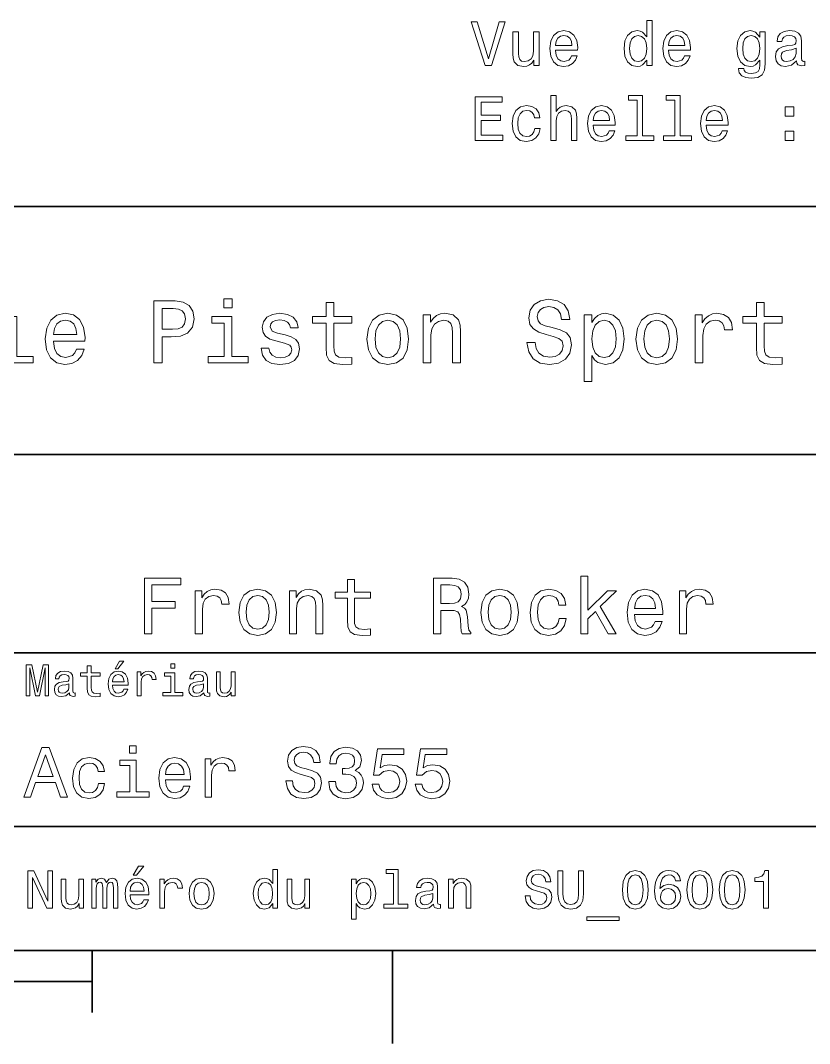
# Model space of a CAD drawing. Extents: x 0 to 297, y 0 to 210.
# Drawn here: x 192.7 to 256.3, y 2.5 to 85 of the extents above; entities that cross this region are included whole.
import ezdxf

# ---------------------------------------------------------------- set-up
doc = ezdxf.new("R2010")
doc.units = 0

msp = doc.modelspace()

# ---------------------------------------------------------------- linework, layer by layer
at = {"color": 7, "lineweight": 35}
for p, q in [((97, 70), (287, 70)), ((162, 50), (287, 50)), ((162, 34), (287, 34)), ((162, 20), (287, 20)), ((10, 10), (287, 10)), ((97, 10), (287, 10)), ((98.5, 7.5), (198.5, 7.5))]:
    msp.add_line(p, q, dxfattribs=at)
at = {"color": 7, "lineweight": 35, "ltscale": 0.125}
msp.add_line((198.5, 10), (198.5, 5), dxfattribs=at)
at = {"color": 7, "lineweight": 35, "ltscale": 0.1875}
msp.add_line((222.699997, 10), (222.699997, 2.5), dxfattribs=at)
at = {"color": 7, "lineweight": 13}
for points in [[(243.208664, 81.795784), (243.208664, 81.377197), (243.652466, 81.377197), (243.652466, 84.998238), (243.213699, 84.998238), (243.213699, 83.671867), (242.875809, 84.055153), (242.669037, 84.145927), (242.432007, 84.181229), (242.003326, 84.080368), (241.670471, 83.797943), (241.453613, 83.344055), (241.377975, 82.733826), (241.453613, 82.123596), (241.670471, 81.664658), (242.003326, 81.377197), (242.432007, 81.28138), (242.669037, 81.316681), (242.880844, 81.407455)], [(231.321777, 84.88224), (230.444244, 81.901695), (229.541519, 84.88224), (229.062408, 84.88224), (230.192093, 81.377197), (230.696411, 81.377197), (231.800873, 84.88224)], [(235.860672, 82.602699), (237.635895, 82.602699), (237.64093, 82.809471), (237.560242, 83.389442), (237.338348, 83.823166), (236.985321, 84.085411), (236.516296, 84.181229), (236.057358, 84.080368), (235.70433, 83.797943), (235.477386, 83.339012), (235.396698, 82.733826), (235.472351, 82.11351), (235.699295, 81.659615), (236.047272, 81.377197), (236.50116, 81.28138), (236.894531, 81.346939), (237.2173, 81.51841), (237.45433, 81.790741), (237.5905, 82.153854), (237.151749, 82.153854), (237.060959, 81.952126), (236.92984, 81.800827), (236.556641, 81.679794), (236.26918, 81.735268), (236.052322, 81.911781), (235.911102, 82.199242), (235.860672, 82.58757)], [(244.96875, 82.602699), (246.743958, 82.602699), (246.749008, 82.809471), (246.66832, 83.389442), (246.446411, 83.823166), (246.093384, 84.085411), (245.624359, 84.181229), (245.165436, 84.080368), (244.812408, 83.797943), (244.585464, 83.339012), (244.504776, 82.733826), (244.580414, 82.11351), (244.807358, 81.659615), (245.15535, 81.377197), (245.609238, 81.28138), (246.002609, 81.346939), (246.325378, 81.51841), (246.562408, 81.790741), (246.698578, 82.153854), (246.259811, 82.153854), (246.169037, 81.952126), (246.037903, 81.800827), (245.664719, 81.679794), (245.377243, 81.735268), (245.160385, 81.911781), (245.01918, 82.199242), (244.96875, 82.58757)], [(252.760529, 81.498238), (252.760529, 84.085411), (252.336899, 84.085411), (252.336899, 83.646652), (251.988922, 84.045067), (251.7771, 84.145927), (251.54007, 84.181229), (251.111404, 84.080368), (250.778549, 83.797943), (250.561691, 83.344055), (250.486038, 82.733826), (250.561691, 82.118553), (250.778549, 81.664658), (251.111404, 81.377197), (251.54007, 81.28138), (251.78215, 81.316681), (251.983871, 81.407455), (252.336899, 81.790741), (252.336899, 81.407455), (252.296555, 81.104866), (252.185608, 80.888), (251.973785, 80.761925), (251.656067, 80.716537), (251.378693, 80.746796), (251.182007, 80.822441), (251.06601, 80.953568), (251.030701, 81.130081), (250.602036, 81.130081), (250.602036, 81.109909), (250.667603, 80.78714), (250.869324, 80.545067), (251.192093, 80.388725), (251.630859, 80.333252), (252.15535, 80.408897), (252.503326, 80.620712), (252.700012, 80.988869)], [(255.297272, 81.730225), (255.297272, 81.715096), (255.322495, 81.543625), (255.398148, 81.422585), (255.715866, 81.326767), (255.962982, 81.367111), (255.962982, 81.710052), (255.857071, 81.694923), (255.715866, 81.760483), (255.690643, 81.962212), (255.690643, 83.364227), (255.630127, 83.722298), (255.453613, 83.974457), (255.145981, 84.125755), (254.712265, 84.181229), (254.288635, 84.120712), (253.975952, 83.949242), (253.779266, 83.681953), (253.713699, 83.328926), (253.713699, 83.298668), (254.112122, 83.298668), (254.147415, 83.510483), (254.258377, 83.661781), (254.439926, 83.752556), (254.697128, 83.787857), (254.944244, 83.762642), (255.120758, 83.686996), (255.226669, 83.55587), (255.261978, 83.374313), (255.241806, 83.162498), (255.161102, 83.056595), (254.959381, 83.006157), (254.581146, 82.965813), (254.147415, 82.875038), (253.839783, 82.713654), (253.658234, 82.461494), (253.602753, 82.088295), (253.653183, 81.75544), (253.809525, 81.508324), (254.061691, 81.351982), (254.409668, 81.296509), (254.878693, 81.402412)], [(234.524216, 84.085411), (234.080414, 84.085411), (234.080414, 82.522011), (234.029984, 82.158897), (233.883728, 81.896652), (233.656784, 81.735268), (233.359238, 81.684837), (233.122208, 81.725182), (232.970901, 81.846214), (232.885178, 82.052986), (232.865005, 82.345497), (232.865005, 84.085411), (232.421204, 84.085411), (232.421204, 82.305153), (232.436325, 81.947083), (232.53215, 81.649529), (232.824661, 81.377197), (233.293671, 81.28138), (233.545837, 81.316681), (233.762695, 81.407455), (233.949295, 81.563797), (234.100586, 81.790741), (234.100586, 81.377197), (234.524216, 81.377197)], [(235.860672, 82.975899), (235.916153, 83.323883), (236.052322, 83.581085), (236.259094, 83.737427), (236.531433, 83.7929), (236.798721, 83.737427), (237.005493, 83.581085), (237.131577, 83.323883), (237.176956, 82.975899)], [(242.507645, 83.782814), (242.800156, 83.712212), (243.022064, 83.515526), (243.153183, 83.187714), (243.203613, 82.733826), (243.153183, 82.274895), (243.022064, 81.947083), (242.800156, 81.745354), (242.507645, 81.679794), (242.23027, 81.745354), (242.018463, 81.947083), (241.877243, 82.279938), (241.831863, 82.733826), (241.877243, 83.182671), (242.018463, 83.510483), (242.23027, 83.712212)], [(244.96875, 82.975899), (245.024216, 83.323883), (245.160385, 83.581085), (245.367157, 83.737427), (245.639496, 83.7929), (245.906784, 83.737427), (246.113556, 83.581085), (246.239639, 83.323883), (246.285034, 82.975899)], [(250.944977, 82.733826), (250.990356, 83.182671), (251.126526, 83.515526), (251.338348, 83.712212), (251.620758, 83.782814), (251.91832, 83.712212), (252.140213, 83.515526), (252.276382, 83.182671), (252.326813, 82.733826), (252.276382, 82.274895), (252.140213, 81.947083), (251.91832, 81.745354), (251.620758, 81.679794), (251.338348, 81.745354), (251.126526, 81.947083), (250.990356, 82.279938)], [(255.246841, 82.325325), (255.186325, 82.06308), (255.024948, 81.861343), (254.782867, 81.730225), (254.485321, 81.684837), (254.293671, 81.710052), (254.157501, 81.790741), (254.071777, 81.931953), (254.046555, 82.128639), (254.066727, 82.305153), (254.147415, 82.431229), (254.470184, 82.572441), (254.878693, 82.632957), (255.246841, 82.753998)], [(229.385178, 75.330368), (231.604187, 75.330368), (231.604187, 75.753998), (229.849152, 75.753998), (229.849152, 76.939156), (231.412552, 76.939156), (231.412552, 77.357742), (229.849152, 77.357742), (229.849152, 78.406738), (231.563843, 78.406738), (231.563843, 78.830368), (229.385178, 78.830368)], [(235.472351, 75.330368), (235.916153, 75.330368), (235.916153, 76.893768), (235.961548, 77.251839), (236.107788, 77.514084), (236.334747, 77.675468), (236.637329, 77.735985), (236.87941, 77.685555), (237.030701, 77.549385), (237.106354, 77.322441), (237.131577, 77.019852), (237.131577, 75.330368), (237.575378, 75.330368), (237.575378, 77.110626), (237.555206, 77.468697), (237.464417, 77.766251), (237.16687, 78.038582), (236.702896, 78.134399), (236.450729, 78.099098), (236.233871, 78.003281), (236.052322, 77.851982), (235.916153, 77.64521), (235.916153, 78.951408), (235.472351, 78.951408)], [(242.426956, 78.578209), (242.426956, 75.703568), (241.51413, 75.703568), (241.51413, 75.330368), (243.778549, 75.330368), (243.778549, 75.703568), (242.870758, 75.703568), (242.870758, 78.951408), (241.730988, 78.951408), (241.730988, 78.578209)], [(245.462982, 78.578209), (245.462982, 75.703568), (244.550156, 75.703568), (244.550156, 75.330368), (246.814575, 75.330368), (246.814575, 75.703568), (245.906784, 75.703568), (245.906784, 78.951408), (244.767014, 78.951408), (244.767014, 78.578209)], [(234.161102, 77.140884), (234.599869, 77.140884), (234.509094, 77.544342), (234.292236, 77.862068), (233.95433, 78.058754), (233.515579, 78.134399), (233.031433, 78.033539), (232.663269, 77.751114), (232.43129, 77.292183), (232.350586, 76.67691), (232.426239, 76.066681), (232.653183, 75.612785), (233.011261, 75.330368), (233.500443, 75.23455), (233.934158, 75.310196), (234.272064, 75.522011), (234.504044, 75.854866), (234.604919, 76.298668), (234.18129, 76.298668), (234.105637, 76.016251), (233.964417, 75.804428), (233.762695, 75.673309), (233.515579, 75.632965), (233.207947, 75.698524), (232.986038, 75.900253), (232.849869, 76.228065), (232.804474, 76.692039), (232.849869, 77.145927), (232.991074, 77.47374), (233.218033, 77.675468), (233.515579, 77.746071), (233.777817, 77.700684), (233.974518, 77.584694), (234.105637, 77.393051)], [(238.896698, 76.55587), (240.671921, 76.55587), (240.676956, 76.762642), (240.596268, 77.342613), (240.374359, 77.776337), (240.021347, 78.038582), (239.552322, 78.134399), (239.093384, 78.033539), (238.740356, 77.751114), (238.513412, 77.292183), (238.432724, 76.686996), (238.508377, 76.066681), (238.735321, 75.612785), (239.083298, 75.330368), (239.537186, 75.23455), (239.930557, 75.30011), (240.253326, 75.471581), (240.490356, 75.743912), (240.626526, 76.107025), (240.187775, 76.107025), (240.096985, 75.905296), (239.965866, 75.753998), (239.592667, 75.632965), (239.305206, 75.688438), (239.088348, 75.864952), (238.947128, 76.152412), (238.896698, 76.540741)], [(238.896698, 76.92907), (238.952179, 77.277054), (239.088348, 77.534256), (239.29512, 77.690598), (239.567444, 77.746071), (239.834747, 77.690598), (240.041519, 77.534256), (240.167587, 77.277054), (240.212982, 76.92907)], [(248.004776, 76.55587), (249.779984, 76.55587), (249.785034, 76.762642), (249.704346, 77.342613), (249.482437, 77.776337), (249.12941, 78.038582), (248.660385, 78.134399), (248.201462, 78.033539), (247.848434, 77.751114), (247.62149, 77.292183), (247.540787, 76.686996), (247.61644, 76.066681), (247.843384, 75.612785), (248.191376, 75.330368), (248.645264, 75.23455), (249.038635, 75.30011), (249.361404, 75.471581), (249.598434, 75.743912), (249.734589, 76.107025), (249.295837, 76.107025), (249.205063, 75.905296), (249.073929, 75.753998), (248.700729, 75.632965), (248.413269, 75.688438), (248.196411, 75.864952), (248.055206, 76.152412), (248.004776, 76.540741)], [(248.004776, 76.92907), (248.060242, 77.277054), (248.196411, 77.534256), (248.403183, 77.690598), (248.675522, 77.746071), (248.94281, 77.690598), (249.149582, 77.534256), (249.275665, 77.277054), (249.321045, 76.92907)], [(254.38446, 77.28714), (255.080414, 77.28714), (255.080414, 78.038582), (254.38446, 78.038582)], [(254.38446, 75.330368), (255.080414, 75.330368), (255.080414, 76.08181), (254.38446, 76.08181)], [(203.462524, 57.381123), (204.125351, 57.381123), (204.125351, 59.492073), (204.860229, 59.492073), (205.602295, 59.528095), (206.193085, 59.780258), (206.574921, 60.270172), (206.704605, 60.940201), (206.603745, 61.559795), (206.315552, 62.013687), (205.840057, 62.287464), (205.191635, 62.381123), (203.462524, 62.381123)], [(209.788177, 62.554031), (209.118149, 62.554031), (209.118149, 61.833572), (209.788177, 61.833572)], [(217.353027, 60.579971), (217.353027, 58.64193), (217.396255, 58.015129), (217.597992, 57.582851), (218.001434, 57.330688), (218.685883, 57.244236), (219.43515, 57.280258), (219.43515, 57.827808), (218.887604, 57.78458), (218.390488, 57.842216), (218.123917, 58.022331), (218.008652, 58.324928), (217.98703, 58.75), (217.98703, 60.579971), (219.43515, 60.579971), (219.43515, 61.120316), (217.98703, 61.120316), (217.98703, 62.251438), (217.353027, 62.251438), (217.353027, 61.120316), (216.257935, 61.120316), (216.257935, 60.579971)], [(234.20462, 59.030979), (233.548996, 59.030979), (233.693085, 58.267288), (234.053314, 57.70533), (234.608078, 57.366714), (235.357361, 57.244236), (236.099426, 57.359509), (236.654175, 57.67651), (237.007202, 58.17363), (237.136902, 58.82925), (237.028824, 59.420029), (236.726227, 59.801872), (236.236313, 60.054031), (235.580704, 60.241352), (235.018738, 60.378242), (234.651306, 60.536743), (234.442368, 60.767288), (234.377533, 61.127522), (234.442368, 61.451729), (234.629684, 61.696686), (234.917877, 61.862389), (235.314133, 61.920029), (235.71759, 61.84798), (236.034592, 61.653458), (236.24353, 61.32925), (236.344391, 60.889767), (237, 60.889767), (237, 60.904179), (236.884735, 61.581409), (236.546112, 62.085732), (236.01297, 62.402737), (235.292511, 62.510807), (234.644104, 62.402737), (234.139771, 62.100143), (233.815567, 61.631844), (233.700287, 61.026657), (233.793961, 60.486309), (234.067734, 60.118874), (234.5, 59.873917), (235.09079, 59.6866), (235.674362, 59.520893), (236.113831, 59.362389), (236.380402, 59.131844), (236.47406, 58.757202), (236.387619, 58.375359), (236.164276, 58.087173), (235.825653, 57.907059), (235.386169, 57.849422), (234.896255, 57.928673), (234.521622, 58.159222), (234.283875, 58.533859)], [(252.05043, 60.579971), (252.05043, 58.64193), (252.093658, 58.015129), (252.29538, 57.582851), (252.698853, 57.330688), (253.383286, 57.244236), (254.132568, 57.280258), (254.132568, 57.827808), (253.585022, 57.78458), (253.087891, 57.842216), (252.82132, 58.022331), (252.706055, 58.324928), (252.684448, 58.75), (252.684448, 60.579971), (254.132568, 60.579971), (254.132568, 61.120316), (252.684448, 61.120316), (252.684448, 62.251438), (252.05043, 62.251438), (252.05043, 61.120316), (250.955322, 61.120316), (250.955322, 60.579971)], [(192.417862, 57.914265), (192.417862, 61.120316), (190.789627, 61.120316), (190.789627, 60.579971), (191.783859, 60.579971), (191.783859, 57.914265), (190.48703, 57.914265), (190.48703, 57.381123), (193.729111, 57.381123), (193.729111, 57.914265)], [(195.37175, 59.131844), (197.907776, 59.131844), (197.914978, 59.427231), (197.799713, 60.255764), (197.482712, 60.875359), (196.978378, 61.25), (196.30835, 61.386887), (195.65274, 61.242794), (195.148407, 60.839336), (194.824203, 60.183716), (194.708923, 59.319164), (194.817001, 58.432995), (195.141205, 57.78458), (195.638321, 57.381123), (196.286743, 57.244236), (196.848694, 57.337894), (197.309799, 57.582851), (197.648407, 57.971901), (197.842941, 58.490631), (197.216141, 58.490631), (197.086456, 58.20245), (196.899139, 57.986309), (196.365997, 57.8134), (195.955322, 57.892651), (195.645538, 58.14481), (195.443802, 58.555473), (195.37175, 59.110229)], [(205.01152, 61.76873), (205.443802, 61.725502), (205.760803, 61.588615), (205.94812, 61.336452), (206.01297, 60.940201), (205.940918, 60.522331), (205.746399, 60.270172), (205.414978, 60.140488), (204.96109, 60.104465), (204.125351, 60.104465), (204.125351, 61.76873)], [(209.766571, 57.914265), (209.766571, 61.120316), (208.138321, 61.120316), (208.138321, 60.579971), (209.132568, 60.579971), (209.132568, 57.914265), (207.835724, 57.914265), (207.835724, 57.381123), (211.077805, 57.381123), (211.077805, 57.914265)], [(214.060516, 59.636166), (213.44812, 59.780258), (212.994232, 59.945965), (212.842941, 60.28458), (212.886169, 60.522331), (213.03746, 60.695244), (213.282425, 60.803314), (213.635437, 60.846542), (213.97406, 60.803314), (214.240631, 60.67363), (214.413544, 60.479107), (214.485596, 60.219738), (215.105194, 60.219738), (215.105194, 60.23415), (214.997116, 60.70245), (214.701721, 61.069885), (214.240631, 61.30043), (213.635437, 61.386887), (213.023056, 61.30043), (212.57637, 61.062679), (212.29538, 60.709652), (212.208939, 60.262966), (212.273773, 59.830688), (212.475494, 59.528095), (212.806915, 59.311958), (213.289627, 59.16066), (213.995682, 58.987751), (214.427948, 58.807636), (214.543228, 58.663544), (214.586456, 58.447407), (214.521606, 58.180836), (214.348694, 57.979107), (214.067719, 57.849422), (213.693085, 57.806194), (213.296829, 57.849422), (213.008636, 58.000721), (212.814117, 58.245674), (212.734863, 58.584293), (212.122482, 58.584293), (212.223343, 58.007923), (212.518738, 57.590057), (212.98703, 57.337894), (213.635437, 57.244236), (214.312683, 57.337894), (214.809799, 57.590057), (215.112396, 57.993515), (215.220459, 58.519451), (215.141205, 58.973343), (214.917862, 59.283138), (214.55043, 59.484871)], [(220.65274, 59.311958), (220.768005, 58.432995), (221.099426, 57.78458), (221.625366, 57.381123), (222.331421, 57.244236), (223.030258, 57.381123), (223.556198, 57.777374), (223.887604, 58.425793), (224.010086, 59.311958), (223.887604, 60.190922), (223.556198, 60.846542), (223.030258, 61.242794), (222.331421, 61.386887), (221.625366, 61.242794), (221.099426, 60.839336), (220.768005, 60.190922)], [(225.177246, 57.381123), (225.811249, 57.381123), (225.811249, 59.614552), (225.876083, 60.12608), (226.085022, 60.500717), (226.409225, 60.731266), (226.841507, 60.817722), (227.187317, 60.745674), (227.403458, 60.551151), (227.511536, 60.226944), (227.547546, 59.794666), (227.547546, 57.381123), (228.181564, 57.381123), (228.181564, 59.924351), (228.15274, 60.435879), (228.023056, 60.86095), (227.597992, 61.25), (226.935165, 61.386887), (226.567719, 61.336452), (226.257935, 61.199566), (225.991364, 60.969017), (225.782425, 60.659222), (225.782425, 61.25), (225.177246, 61.25)], [(238.786743, 60.652016), (238.786743, 61.25), (238.15274, 61.25), (238.15274, 55.882565), (238.786743, 55.882565), (238.786743, 57.971901), (239.010101, 57.633286), (239.262253, 57.409943), (239.896271, 57.244236), (240.50145, 57.381123), (240.976959, 57.791786), (241.286743, 58.440201), (241.402023, 59.319164), (241.286743, 60.190922), (240.976959, 60.839336), (240.50145, 61.242794), (239.896271, 61.386887), (239.550446, 61.343658), (239.255051, 61.206772), (239.002899, 60.976223)], [(242.338623, 59.311958), (242.453888, 58.432995), (242.785309, 57.78458), (243.311249, 57.381123), (244.017303, 57.244236), (244.716141, 57.381123), (245.242081, 57.777374), (245.573486, 58.425793), (245.695969, 59.311958), (245.573486, 60.190922), (245.242081, 60.846542), (244.716141, 61.242794), (244.017303, 61.386887), (243.311249, 61.242794), (242.785309, 60.839336), (242.453888, 60.190922)], [(247.100861, 57.381123), (247.734863, 57.381123), (247.734863, 59.592937), (247.799713, 60.12608), (247.994232, 60.507923), (248.311249, 60.738472), (248.736313, 60.817722), (249.053314, 60.767288), (249.291077, 60.623199), (249.435165, 60.378242), (249.485596, 60.046829), (250.126801, 60.046829), (250.040344, 60.630402), (249.802597, 61.048271), (249.406342, 61.30043), (248.865997, 61.386887), (248.498566, 61.32925), (248.181549, 61.185158), (247.900574, 60.940201), (247.677246, 60.608788), (247.677246, 61.25), (247.100861, 61.25)], [(195.37175, 59.664986), (195.451004, 60.162102), (195.645538, 60.529537), (195.940918, 60.75288), (196.329971, 60.83213), (196.711807, 60.75288), (197.007202, 60.529537), (197.187317, 60.162102), (197.252167, 59.664986)], [(221.301147, 59.319164), (221.365997, 59.967579), (221.567719, 60.435879), (221.891937, 60.72406), (222.331421, 60.824928), (222.763687, 60.72406), (223.087891, 60.443081), (223.289627, 59.967579), (223.361679, 59.319164), (223.289627, 58.663544), (223.087891, 58.188038), (222.763687, 57.899853), (222.331421, 57.806194), (221.891937, 57.899853), (221.567719, 58.188038), (221.365997, 58.663544)], [(239.788193, 57.8134), (239.363129, 57.907059), (239.053314, 58.195244), (238.858795, 58.663544), (238.793945, 59.319164), (238.858795, 59.967579), (239.053314, 60.435879), (239.363129, 60.716858), (239.788193, 60.817722), (240.177246, 60.716858), (240.48703, 60.428673), (240.681564, 59.960373), (240.753601, 59.319164), (240.681564, 58.67075), (240.48703, 58.195244), (240.177246, 57.907059)], [(242.98703, 59.319164), (243.05188, 59.967579), (243.253601, 60.435879), (243.57782, 60.72406), (244.017303, 60.824928), (244.449585, 60.72406), (244.773773, 60.443081), (244.97551, 59.967579), (245.047546, 59.319164), (244.97551, 58.663544), (244.773773, 58.188038), (244.449585, 57.899853), (244.017303, 57.806194), (243.57782, 57.899853), (243.253601, 58.188038), (243.05188, 58.663544)], [(202.701736, 35.530258), (203.304764, 35.530258), (203.304764, 37.598701), (205.198135, 37.598701), (205.198135, 38.136887), (203.304764, 38.136887), (203.304764, 39.485588), (205.632568, 39.485588), (205.632568, 40.030258), (202.701736, 40.030258)], [(219.067734, 38.409222), (219.067734, 36.664986), (219.106628, 36.100864), (219.288193, 35.711815), (219.651306, 35.484871), (220.267303, 35.407059), (220.94165, 35.43948), (220.94165, 35.932274), (220.448853, 35.893372), (220.00145, 35.945244), (219.761536, 36.107349), (219.657791, 36.379681), (219.638336, 36.762245), (219.638336, 38.409222), (220.94165, 38.409222), (220.94165, 38.895531), (219.638336, 38.895531), (219.638336, 39.913544), (219.067734, 39.913544), (219.067734, 38.895531), (218.082138, 38.895531), (218.082138, 38.409222)], [(226.005768, 35.530258), (226.608795, 35.530258), (226.608795, 37.430115), (227.224792, 37.430115), (227.67868, 37.41066), (227.963989, 37.319885), (228.119598, 37.105907), (228.184448, 36.723343), (228.216858, 36.139767), (228.255768, 35.757202), (228.333572, 35.530258), (229.01442, 35.530258), (229.01442, 35.653458), (228.86528, 35.835014), (228.8134, 36.172188), (228.768021, 36.898415), (228.657791, 37.4366), (228.508652, 37.605186), (228.275223, 37.728386), (228.534592, 37.890488), (228.716141, 38.117435), (228.832855, 38.402737), (228.871765, 38.746395), (228.780975, 39.291065), (228.521622, 39.699566), (228.093658, 39.945965), (227.510086, 40.030258), (226.005768, 40.030258)], [(237.897705, 35.530258), (238.468307, 35.530258), (238.468307, 36.755764), (239.06485, 37.332851), (240.08934, 35.530258), (240.731262, 35.530258), (239.453888, 37.728386), (240.763687, 39.012245), (240.043945, 39.012245), (238.468307, 37.443081), (238.468307, 40.185879), (237.897705, 40.185879)], [(206.806198, 35.530258), (207.376801, 35.530258), (207.376801, 37.520893), (207.435165, 38.000721), (207.610229, 38.344379), (207.895538, 38.551872), (208.278107, 38.623199), (208.5634, 38.577808), (208.777374, 38.448124), (208.907059, 38.227665), (208.952454, 37.929394), (209.529541, 37.929394), (209.451736, 38.454609), (209.237762, 38.830692), (208.881134, 39.057636), (208.394821, 39.135445), (208.064117, 39.083572), (207.778824, 38.953888), (207.52594, 38.733429), (207.324936, 38.435158), (207.324936, 39.012245), (206.806198, 39.012245)], [(210.327087, 37.268009), (210.430847, 36.476944), (210.729111, 35.893372), (211.202454, 35.530258), (211.837906, 35.407059), (212.466858, 35.530258), (212.940201, 35.886887), (213.23848, 36.470459), (213.348709, 37.268009), (213.23848, 38.059078), (212.940201, 38.649136), (212.466858, 39.005764), (211.837906, 39.135445), (211.202454, 39.005764), (210.729111, 38.642651), (210.430847, 38.059078)], [(214.399139, 35.530258), (214.969742, 35.530258), (214.969742, 37.540344), (215.028107, 38.000721), (215.216141, 38.337894), (215.507935, 38.545387), (215.896973, 38.623199), (216.208221, 38.558357), (216.40274, 38.383286), (216.5, 38.091499), (216.532425, 37.70245), (216.532425, 35.530258), (217.103027, 35.530258), (217.103027, 37.819164), (217.077087, 38.279537), (216.960373, 38.662102), (216.57782, 39.012245), (215.981277, 39.135445), (215.650574, 39.090057), (215.371765, 38.966858), (215.131851, 38.759365), (214.943802, 38.480545), (214.943802, 39.012245), (214.399139, 39.012245)], [(227.341507, 39.479107), (227.73703, 39.440201), (228.015854, 39.317001), (228.190918, 39.090057), (228.249283, 38.733429), (228.184448, 38.357346), (228.009369, 38.130402), (227.711105, 38.013687), (227.302597, 37.981266), (226.608795, 37.981266), (226.608795, 39.479107)], [(229.844391, 37.268009), (229.948135, 36.476944), (230.246399, 35.893372), (230.719742, 35.530258), (231.355194, 35.407059), (231.984161, 35.530258), (232.457489, 35.886887), (232.755768, 36.470459), (232.865997, 37.268009), (232.755768, 38.059078), (232.457489, 38.649136), (231.984161, 39.005764), (231.355194, 39.135445), (230.719742, 39.005764), (230.246399, 38.642651), (229.948135, 38.059078)], [(236.134003, 37.858067), (236.69812, 37.858067), (236.581421, 38.376801), (236.302597, 38.785301), (235.868164, 39.038185), (235.304047, 39.135445), (234.681564, 39.005764), (234.208221, 38.642651), (233.909943, 38.052593), (233.806198, 37.261528), (233.903458, 36.476944), (234.195251, 35.893372), (234.655624, 35.530258), (235.284576, 35.407059), (235.842224, 35.504322), (236.276657, 35.776657), (236.574936, 36.204609), (236.70462, 36.775215), (236.159943, 36.775215), (236.062683, 36.412102), (235.881134, 36.139767), (235.621765, 35.97118), (235.304047, 35.919308), (234.908508, 36.003601), (234.623199, 36.262966), (234.44812, 36.684437), (234.389771, 37.280979), (234.44812, 37.864552), (234.629684, 38.286022), (234.921478, 38.545387), (235.304047, 38.636166), (235.641205, 38.577808), (235.894104, 38.428673), (236.062683, 38.182274)], [(242.222626, 37.105907), (244.505035, 37.105907), (244.511536, 37.371758), (244.407776, 38.117435), (244.122482, 38.675072), (243.668594, 39.012245), (243.065567, 39.135445), (242.47551, 39.005764), (242.021606, 38.642651), (241.729828, 38.052593), (241.626083, 37.274494), (241.723343, 36.476944), (242.015137, 35.893372), (242.46254, 35.530258), (243.046112, 35.407059), (243.55188, 35.491352), (243.966858, 35.711815), (244.271606, 36.061958), (244.446686, 36.528816), (243.882568, 36.528816), (243.765854, 36.269451), (243.59726, 36.074928), (243.117432, 35.919308), (242.747833, 35.990631), (242.469025, 36.217579), (242.28746, 36.587173), (242.222626, 37.086452)], [(245.840775, 35.530258), (246.411377, 35.530258), (246.411377, 37.520893), (246.469742, 38.000721), (246.644806, 38.344379), (246.930115, 38.551872), (247.312683, 38.623199), (247.597992, 38.577808), (247.811966, 38.448124), (247.94165, 38.227665), (247.98703, 37.929394), (248.564117, 37.929394), (248.486313, 38.454609), (248.272339, 38.830692), (247.91571, 39.057636), (247.429398, 39.135445), (247.098709, 39.083572), (246.8134, 38.953888), (246.560516, 38.733429), (246.359512, 38.435158), (246.359512, 39.012245), (245.840775, 39.012245)], [(210.91066, 37.274494), (210.969025, 37.858067), (211.150574, 38.279537), (211.442368, 38.538902), (211.837906, 38.629681), (212.226944, 38.538902), (212.518738, 38.286022), (212.700287, 37.858067), (212.765137, 37.274494), (212.700287, 36.684437), (212.518738, 36.256481), (212.226944, 35.997116), (211.837906, 35.912823), (211.442368, 35.997116), (211.150574, 36.256481), (210.969025, 36.684437)], [(230.427963, 37.274494), (230.486313, 37.858067), (230.667877, 38.279537), (230.959656, 38.538902), (231.355194, 38.629681), (231.744232, 38.538902), (232.036026, 38.286022), (232.21759, 37.858067), (232.282425, 37.274494), (232.21759, 36.684437), (232.036026, 36.256481), (231.744232, 35.997116), (231.355194, 35.912823), (230.959656, 35.997116), (230.667877, 36.256481), (230.486313, 36.684437)], [(242.222626, 37.585735), (242.293945, 38.033138), (242.469025, 38.363831), (242.734863, 38.564842), (243.085022, 38.636166), (243.42868, 38.564842), (243.694519, 38.363831), (243.856628, 38.033138), (243.914978, 37.585735)], [(193.183716, 30.530979), (193.46109, 30.530979), (193.46109, 32.80043), (193.929398, 30.530979), (194.239197, 30.530979), (194.703888, 32.80043), (194.703888, 30.530979), (194.984863, 30.530979), (194.984863, 33.030979), (194.545395, 33.030979), (194.08429, 30.826368), (193.626801, 33.030979), (193.183716, 33.030979)], [(200.341492, 32.728386), (200.554031, 32.728386), (201.054749, 33.340778), (200.701736, 33.340778)], [(205.161377, 33.117435), (204.82637, 33.117435), (204.82637, 32.757202), (205.161377, 32.757202)], [(196.656342, 30.78314), (196.656342, 30.772333), (196.674347, 30.649855), (196.728394, 30.5634), (196.955338, 30.494957), (197.131851, 30.523775), (197.131851, 30.768732), (197.056198, 30.757925), (196.955338, 30.804754), (196.937317, 30.948847), (196.937317, 31.950287), (196.894089, 32.206051), (196.768005, 32.386166), (196.548264, 32.494236), (196.23848, 32.533859), (195.935883, 32.490635), (195.71254, 32.368156), (195.572052, 32.177231), (195.525223, 31.925072), (195.525223, 31.903458), (195.809799, 31.903458), (195.835022, 32.054756), (195.914261, 32.162823), (196.043945, 32.227665), (196.227661, 32.25288), (196.404175, 32.234871), (196.530258, 32.180836), (196.605911, 32.087173), (196.631119, 31.957493), (196.616714, 31.806194), (196.559082, 31.730547), (196.414978, 31.694523), (196.144806, 31.665705), (195.835022, 31.600864), (195.61528, 31.48559), (195.485596, 31.305475), (195.445969, 31.038904), (195.481995, 30.801151), (195.593658, 30.62464), (195.773773, 30.512968), (196.022339, 30.473343), (196.357346, 30.54899)], [(198.100861, 32.130402), (198.100861, 31.161383), (198.122482, 30.847982), (198.223343, 30.631844), (198.425079, 30.505762), (198.767288, 30.462536), (199.141937, 30.480547), (199.141937, 30.754322), (198.868149, 30.732708), (198.619598, 30.761526), (198.486313, 30.851583), (198.42868, 31.002882), (198.417862, 31.215418), (198.417862, 32.130402), (199.141937, 32.130402), (199.141937, 32.400574), (198.417862, 32.400574), (198.417862, 32.966137), (198.100861, 32.966137), (198.100861, 32.400574), (197.553314, 32.400574), (197.553314, 32.130402)], [(200.121765, 31.40634), (201.389771, 31.40634), (201.393372, 31.554033), (201.335739, 31.9683), (201.177231, 32.278099), (200.925079, 32.465416), (200.590057, 32.533859), (200.262253, 32.461815), (200.010086, 32.260086), (199.847977, 31.932276), (199.790344, 31.5), (199.844376, 31.056915), (200.006485, 30.732708), (200.255051, 30.530979), (200.579254, 30.462536), (200.860229, 30.509365), (201.090775, 30.631844), (201.260086, 30.826368), (201.357346, 31.085733), (201.043945, 31.085733), (200.979111, 30.941643), (200.885452, 30.833572), (200.618881, 30.747118), (200.413544, 30.786743), (200.258652, 30.912823), (200.157776, 31.118155), (200.121765, 31.395533)], [(200.121765, 31.672911), (200.161377, 31.921469), (200.258652, 32.105186), (200.406342, 32.216858), (200.600861, 32.256485), (200.791794, 32.216858), (200.939484, 32.105186), (201.029541, 31.921469), (201.061966, 31.672911)], [(202.131851, 30.530979), (202.448853, 30.530979), (202.448853, 31.636887), (202.481262, 31.903458), (202.578537, 32.094379), (202.73703, 32.209652), (202.94957, 32.249279), (203.108063, 32.224064), (203.226944, 32.152016), (203.298996, 32.029537), (203.324203, 31.863832), (203.644806, 31.863832), (203.601593, 32.155621), (203.482712, 32.364552), (203.284576, 32.490635), (203.014404, 32.533859), (202.830688, 32.505043), (202.672195, 32.432995), (202.531708, 32.310516), (202.420029, 32.144814), (202.420029, 32.465416), (202.131851, 32.465416)], [(205.150574, 30.79755), (205.150574, 32.400574), (204.336456, 32.400574), (204.336456, 32.130402), (204.833572, 32.130402), (204.833572, 30.79755), (204.185165, 30.79755), (204.185165, 30.530979), (205.806198, 30.530979), (205.806198, 30.79755)], [(207.499283, 30.78314), (207.499283, 30.772333), (207.517288, 30.649855), (207.57132, 30.5634), (207.798264, 30.494957), (207.974777, 30.523775), (207.974777, 30.768732), (207.899139, 30.757925), (207.798264, 30.804754), (207.780258, 30.948847), (207.780258, 31.950287), (207.73703, 32.206051), (207.610947, 32.386166), (207.391205, 32.494236), (207.081406, 32.533859), (206.778824, 32.490635), (206.555481, 32.368156), (206.414978, 32.177231), (206.368149, 31.925072), (206.368149, 31.903458), (206.65274, 31.903458), (206.677948, 32.054756), (206.757202, 32.162823), (206.886887, 32.227665), (207.070602, 32.25288), (207.247116, 32.234871), (207.373199, 32.180836), (207.448853, 32.087173), (207.47406, 31.957493), (207.459656, 31.806194), (207.402023, 31.730547), (207.257919, 31.694523), (206.987747, 31.665705), (206.677948, 31.600864), (206.458206, 31.48559), (206.328537, 31.305475), (206.28891, 31.038904), (206.324921, 30.801151), (206.4366, 30.62464), (206.616714, 30.512968), (206.86528, 30.473343), (207.200287, 30.54899)], [(210.010086, 32.465416), (209.693085, 32.465416), (209.693085, 31.348703), (209.657059, 31.089336), (209.552597, 30.902016), (209.390488, 30.786743), (209.177948, 30.750719), (209.008636, 30.779539), (208.900574, 30.865993), (208.83934, 31.013687), (208.824921, 31.222622), (208.824921, 32.465416), (208.507919, 32.465416), (208.507919, 31.193804), (208.518738, 30.93804), (208.587173, 30.725504), (208.796112, 30.530979), (209.131119, 30.462536), (209.311234, 30.487751), (209.466141, 30.552593), (209.599426, 30.664265), (209.707489, 30.826368), (209.707489, 30.530979), (210.010086, 30.530979)], [(196.620316, 31.208212), (196.577087, 31.020893), (196.461823, 30.876801), (196.28891, 30.78314), (196.07637, 30.750719), (195.939484, 30.768732), (195.842224, 30.826368), (195.780975, 30.927233), (195.76297, 31.067722), (195.777374, 31.193804), (195.835022, 31.283861), (196.065567, 31.384726), (196.357346, 31.427954), (196.620316, 31.514408)], [(207.463257, 31.208212), (207.420029, 31.020893), (207.304749, 30.876801), (207.131851, 30.78314), (206.919312, 30.750719), (206.782425, 30.768732), (206.68515, 30.826368), (206.623917, 30.927233), (206.605911, 31.067722), (206.620316, 31.193804), (206.677948, 31.283861), (206.908508, 31.384726), (207.200287, 31.427954), (207.463257, 31.514408)], [(202.048996, 26.49856), (201.51297, 26.49856), (201.51297, 25.922192), (202.048996, 25.922192)], [(214.642654, 23.680117), (214.118149, 23.680117), (214.233429, 23.069164), (214.521606, 22.619596), (214.965424, 22.348703), (215.564835, 22.250721), (216.158508, 22.342941), (216.60231, 22.596542), (216.88472, 22.994238), (216.988464, 23.518732), (216.902023, 23.991356), (216.659943, 24.296831), (216.268005, 24.49856), (215.743515, 24.648417), (215.293945, 24.757925), (215, 24.884727), (214.832855, 25.069164), (214.780975, 25.357349), (214.832855, 25.616714), (214.982712, 25.812681), (215.213257, 25.945246), (215.530258, 25.991356), (215.853027, 25.933718), (216.106628, 25.778099), (216.273773, 25.518732), (216.354462, 25.167149), (216.878967, 25.167149), (216.878967, 25.178675), (216.786743, 25.720463), (216.515854, 26.12392), (216.08934, 26.377522), (215.51297, 26.463978), (214.994232, 26.377522), (214.590775, 26.135448), (214.331406, 25.760807), (214.239197, 25.276657), (214.314117, 24.844381), (214.533142, 24.550434), (214.878967, 24.354467), (215.351593, 24.204613), (215.818451, 24.072046), (216.170029, 23.945246), (216.383286, 23.760807), (216.458206, 23.461096), (216.389053, 23.155621), (216.210373, 22.925074), (215.939484, 22.780981), (215.587891, 22.734871), (215.195969, 22.798271), (214.896255, 22.98271), (214.706055, 23.282421)], [(192.982712, 22.360231), (193.51297, 22.360231), (193.933716, 23.536024), (195.530258, 23.536024), (195.951004, 22.360231), (196.492798, 22.360231), (195.028824, 26.365995), (194.440918, 26.365995)], [(194.118149, 24.025938), (194.734863, 25.789627), (195.351578, 24.025938)], [(217.570602, 23.616716), (217.570602, 23.57637), (217.662827, 23.023056), (217.933716, 22.60807), (218.360229, 22.342941), (218.925079, 22.244957), (219.52449, 22.342941), (219.97406, 22.596542), (220.262253, 23), (220.365997, 23.518732), (220.319885, 23.858791), (220.193085, 24.135448), (219.985596, 24.348703), (219.708939, 24.504324), (220.083572, 24.815563), (220.216141, 25.311239), (220.129684, 25.760807), (219.881836, 26.100864), (219.478378, 26.314121), (218.925079, 26.38905), (218.406342, 26.296831), (218.008636, 26.043228), (217.749283, 25.639771), (217.662827, 25.103746), (217.662827, 25.063402), (218.175797, 25.063402), (218.221893, 25.432278), (218.371765, 25.697407), (218.613831, 25.858791), (218.953888, 25.916428), (219.253601, 25.870317), (219.472626, 25.749281), (219.605194, 25.553314), (219.657059, 25.288185), (219.605194, 25.005764), (219.466858, 24.815563), (219.224777, 24.700289), (218.896255, 24.665707), (218.671463, 24.671471), (218.671463, 24.216139), (218.953888, 24.227667), (219.317001, 24.175793), (219.587891, 24.037464), (219.749283, 23.812681), (219.806915, 23.518732), (219.743515, 23.184439), (219.57637, 22.9366), (219.311234, 22.780981), (218.959656, 22.729107), (218.596542, 22.786745), (218.331406, 22.959656), (218.164261, 23.236313), (218.100861, 23.616716)], [(221.0634, 23.40346), (221.190201, 22.930836), (221.472626, 22.56196), (221.887604, 22.331413), (222.417862, 22.244957), (223, 22.348703), (223.455322, 22.631124), (223.743515, 23.080692), (223.853027, 23.657061), (223.755035, 24.193085), (223.478378, 24.613834), (223.046112, 24.884727), (222.48703, 24.98271), (222.054749, 24.913546), (221.720459, 24.723343), (221.881836, 25.801153), (223.634003, 25.801153), (223.634003, 26.273777), (221.495682, 26.273777), (221.17868, 24.152739), (221.639771, 24.152739), (221.97406, 24.423632), (222.400574, 24.521614), (222.769455, 24.458214), (223.051865, 24.273777), (223.230545, 23.991356), (223.293945, 23.628242), (223.230545, 23.265131), (223.046112, 22.98271), (222.763687, 22.804035), (222.400574, 22.740635), (222.095093, 22.780981), (221.858795, 22.913546), (221.685883, 23.121038), (221.599426, 23.40346)], [(224.533142, 23.40346), (224.659943, 22.930836), (224.942352, 22.56196), (225.357346, 22.331413), (225.887604, 22.244957), (226.469742, 22.348703), (226.925064, 22.631124), (227.213257, 23.080692), (227.322769, 23.657061), (227.224777, 24.193085), (226.94812, 24.613834), (226.515839, 24.884727), (225.956772, 24.98271), (225.52449, 24.913546), (225.190201, 24.723343), (225.351578, 25.801153), (227.103745, 25.801153), (227.103745, 26.273777), (224.965424, 26.273777), (224.648407, 24.152739), (225.109512, 24.152739), (225.443802, 24.423632), (225.870316, 24.521614), (226.239197, 24.458214), (226.521606, 24.273777), (226.700287, 23.991356), (226.763687, 23.628242), (226.700287, 23.265131), (226.515839, 22.98271), (226.233429, 22.804035), (225.870316, 22.740635), (225.564835, 22.780981), (225.328522, 22.913546), (225.155609, 23.121038), (225.069153, 23.40346)], [(198.982712, 24.429396), (199.484146, 24.429396), (199.380402, 24.890491), (199.132568, 25.253603), (198.746399, 25.478386), (198.244949, 25.564842), (197.69165, 25.449568), (197.270889, 25.126802), (197.005768, 24.602306), (196.913544, 23.899136), (197, 23.201731), (197.259369, 22.682999), (197.668594, 22.360231), (198.227661, 22.250721), (198.723343, 22.337177), (199.109512, 22.579252), (199.374634, 22.959656), (199.489914, 23.46686), (199.005768, 23.46686), (198.919312, 23.144093), (198.757919, 22.902018), (198.527374, 22.752163), (198.244949, 22.706053), (197.893372, 22.780981), (197.639771, 23.011528), (197.484146, 23.386168), (197.432281, 23.916428), (197.484146, 24.43516), (197.645538, 24.809799), (197.904892, 25.040346), (198.244949, 25.121038), (198.544662, 25.069164), (198.769455, 24.9366), (198.919312, 24.717581)], [(202.031708, 22.786745), (202.031708, 25.351585), (200.729111, 25.351585), (200.729111, 24.91931), (201.52449, 24.91931), (201.52449, 22.786745), (200.48703, 22.786745), (200.48703, 22.360231), (203.080688, 22.360231), (203.080688, 22.786745)], [(204.394806, 23.760807), (206.42363, 23.760807), (206.429398, 23.99712), (206.337173, 24.659943), (206.083572, 25.155621), (205.680115, 25.455332), (205.144089, 25.564842), (204.619598, 25.449568), (204.216141, 25.126802), (203.956772, 24.602306), (203.864548, 23.910664), (203.951004, 23.201731), (204.210373, 22.682999), (204.608063, 22.360231), (205.126801, 22.250721), (205.57637, 22.325649), (205.945251, 22.521614), (206.216141, 22.832853), (206.371765, 23.247839), (205.870316, 23.247839), (205.766571, 23.017292), (205.616714, 22.844381), (205.190201, 22.706053), (204.861664, 22.769453), (204.613831, 22.971182), (204.452454, 23.299713), (204.394806, 23.743517)], [(204.394806, 24.187321), (204.458206, 24.585014), (204.613831, 24.878963), (204.850143, 25.057638), (205.161377, 25.121038), (205.466858, 25.057638), (205.703171, 24.878963), (205.84726, 24.585014), (205.899139, 24.187321)], [(207.610947, 22.360231), (208.118149, 22.360231), (208.118149, 24.129684), (208.170029, 24.556196), (208.325653, 24.861671), (208.579254, 25.04611), (208.919312, 25.10951), (209.172913, 25.069164), (209.363113, 24.953892), (209.478394, 24.757925), (209.518738, 24.492796), (210.031708, 24.492796), (209.96254, 24.959656), (209.772339, 25.293949), (209.455338, 25.495678), (209.023056, 25.564842), (208.729111, 25.518732), (208.47551, 25.40346), (208.250717, 25.207493), (208.072052, 24.942364), (208.072052, 25.455332), (207.610947, 25.455332)], [(201.809799, 16.065563), (202.06485, 16.065563), (202.66571, 16.800432), (202.242081, 16.800432)], [(213.048996, 13.787464), (213.048996, 13.428675), (213.429398, 13.428675), (213.429398, 16.532421), (213.053314, 16.532421), (213.053314, 15.395534), (212.763687, 15.724064), (212.586456, 15.801874), (212.383286, 15.832133), (212.015854, 15.745678), (211.730545, 15.503603), (211.544662, 15.114553), (211.479828, 14.591499), (211.544662, 14.068444), (211.730545, 13.675073), (212.015854, 13.428675), (212.383286, 13.346542), (212.586456, 13.376801), (212.768005, 13.454611)], [(222.788193, 16.212536), (222.788193, 13.748559), (222.005768, 13.748559), (222.005768, 13.428675), (223.946686, 13.428675), (223.946686, 13.748559), (223.168594, 13.748559), (223.168594, 16.532421), (222.19165, 16.532421), (222.19165, 16.212536)], [(233.799698, 14.418589), (233.406326, 14.418589), (233.492783, 13.960375), (233.708923, 13.623199), (234.041779, 13.42003), (234.491348, 13.346542), (234.9366, 13.415707), (235.26944, 13.605908), (235.481262, 13.904179), (235.559067, 14.297551), (235.494232, 14.652018), (235.312668, 14.881124), (235.018723, 15.032421), (234.625351, 15.144814), (234.288177, 15.226946), (234.067719, 15.322046), (233.942352, 15.460375), (233.903458, 15.676514), (233.942352, 15.871038), (234.054749, 16.018013), (234.227661, 16.117435), (234.465408, 16.152018), (234.707489, 16.108789), (234.89769, 15.992075), (235.023041, 15.797551), (235.083572, 15.533862), (235.476944, 15.533862), (235.476944, 15.542507), (235.407776, 15.948848), (235.204605, 16.251442), (234.88472, 16.441643), (234.452438, 16.506485), (234.0634, 16.441643), (233.760803, 16.260086), (233.566269, 15.979107), (233.497116, 15.615994), (233.553314, 15.291787), (233.717575, 15.071326), (233.976944, 14.924352), (234.331406, 14.81196), (234.681549, 14.712537), (234.945236, 14.617435), (235.105179, 14.479107), (235.161377, 14.254323), (235.109497, 14.025216), (234.975494, 13.852305), (234.772324, 13.744237), (234.508636, 13.709655), (234.214691, 13.757205), (233.989914, 13.895534), (233.84726, 14.120317)], [(193.315567, 13.428675), (193.674347, 13.428675), (193.674347, 15.888329), (194.824203, 13.428675), (195.286743, 13.428675), (195.286743, 16.428675), (194.92363, 16.428675), (194.92363, 13.969021), (193.786743, 16.428675), (193.315567, 16.428675)], [(197.798279, 15.75), (197.417862, 15.75), (197.417862, 14.409943), (197.374634, 14.098703), (197.249283, 13.873919), (197.054749, 13.735591), (196.799713, 13.692364), (196.596542, 13.726946), (196.466858, 13.830692), (196.393372, 14.007925), (196.376083, 14.258646), (196.376083, 15.75), (195.995682, 15.75), (195.995682, 14.224064), (196.008652, 13.917148), (196.090775, 13.662104), (196.341492, 13.428675), (196.743515, 13.346542), (196.959656, 13.376801), (197.145538, 13.454611), (197.305481, 13.588617), (197.435165, 13.783141), (197.435165, 13.428675), (197.798279, 13.428675)], [(198.459656, 13.428675), (198.809799, 13.428675), (198.809799, 14.980548), (198.831406, 15.213978), (198.896255, 15.382565), (198.995682, 15.481989), (199.125366, 15.520894), (199.229111, 15.486312), (199.298279, 15.399857), (199.332855, 15.252882), (199.345825, 15.058358), (199.345825, 13.428675), (199.674347, 13.428675), (199.674347, 14.980548), (199.695969, 15.209655), (199.760803, 15.378242), (199.864548, 15.481989), (199.994232, 15.520894), (200.097977, 15.486312), (200.167145, 15.399857), (200.210373, 15.058358), (200.210373, 13.428675), (200.560516, 13.428675), (200.560516, 15.032421), (200.53891, 15.365274), (200.469742, 15.620317), (200.331406, 15.775937), (200.106628, 15.832133), (199.842941, 15.745678), (199.639771, 15.494957), (199.479828, 15.741355), (199.211823, 15.832133), (198.965424, 15.745678), (198.796829, 15.503603), (198.796829, 15.75), (198.459656, 15.75)], [(201.546112, 14.479107), (203.067719, 14.479107), (203.072052, 14.656341), (203.002884, 15.153459), (202.812683, 15.525217), (202.510086, 15.75), (202.108063, 15.832133), (201.714691, 15.745678), (201.412109, 15.503603), (201.217575, 15.110231), (201.148422, 14.591499), (201.213257, 14.059798), (201.407776, 13.67075), (201.706055, 13.428675), (202.095108, 13.346542), (202.432281, 13.402739), (202.708939, 13.549712), (202.912109, 13.783141), (203.028824, 14.09438), (202.65274, 14.09438), (202.574936, 13.92147), (202.46254, 13.791787), (202.142654, 13.688041), (201.896255, 13.735591), (201.710373, 13.886888), (201.58934, 14.133286), (201.546112, 14.466139)], [(203.958221, 13.428675), (204.338623, 13.428675), (204.338623, 14.755764), (204.377518, 15.075649), (204.494232, 15.304755), (204.684433, 15.443084), (204.939484, 15.490635), (205.129684, 15.460375), (205.272339, 15.373919), (205.358795, 15.226946), (205.389053, 15.028098), (205.773773, 15.028098), (205.721909, 15.378242), (205.579254, 15.628963), (205.341492, 15.78026), (205.017288, 15.832133), (204.796829, 15.797551), (204.606628, 15.711096), (204.438034, 15.564121), (204.304031, 15.365274), (204.304031, 15.75), (203.958221, 15.75)], [(206.305481, 14.587176), (206.374634, 14.059798), (206.573486, 13.67075), (206.889053, 13.428675), (207.312683, 13.346542), (207.731995, 13.428675), (208.047546, 13.666427), (208.246399, 14.055476), (208.319885, 14.587176), (208.246399, 15.114553), (208.047546, 15.507925), (207.731995, 15.745678), (207.312683, 15.832133), (206.889053, 15.745678), (206.573486, 15.503603), (206.374634, 15.114553)], [(216.014404, 15.75), (215.634003, 15.75), (215.634003, 14.409943), (215.590775, 14.098703), (215.465424, 13.873919), (215.270889, 13.735591), (215.015854, 13.692364), (214.812683, 13.726946), (214.682999, 13.830692), (214.609512, 14.007925), (214.592224, 14.258646), (214.592224, 15.75), (214.211823, 15.75), (214.211823, 14.224064), (214.224792, 13.917148), (214.306915, 13.662104), (214.557632, 13.428675), (214.959656, 13.346542), (215.175797, 13.376801), (215.361679, 13.454611), (215.521622, 13.588617), (215.651306, 13.783141), (215.651306, 13.428675), (216.014404, 13.428675)], [(219.788193, 15.391211), (219.788193, 15.75), (219.407776, 15.75), (219.407776, 12.529539), (219.788193, 12.529539), (219.788193, 13.783141), (219.922195, 13.579971), (220.073486, 13.445966), (220.453888, 13.346542), (220.817001, 13.428675), (221.10231, 13.675073), (221.288193, 14.064121), (221.357346, 14.591499), (221.288193, 15.114553), (221.10231, 15.503603), (220.817001, 15.745678), (220.453888, 15.832133), (220.246399, 15.806196), (220.069168, 15.724064), (219.917877, 15.585735)], [(226.01297, 13.731268), (226.01297, 13.7183), (226.034592, 13.571326), (226.099426, 13.46758), (226.371765, 13.385448), (226.583588, 13.42003), (226.583588, 13.713977), (226.492798, 13.701009), (226.371765, 13.757205), (226.350159, 13.930116), (226.350159, 15.131845), (226.298279, 15.438761), (226.146973, 15.6549), (225.883286, 15.784582), (225.511536, 15.832133), (225.148422, 15.78026), (224.880402, 15.633286), (224.711823, 15.404179), (224.655624, 15.101585), (224.655624, 15.075649), (224.997131, 15.075649), (225.027374, 15.257205), (225.122482, 15.386889), (225.278107, 15.464698), (225.498566, 15.494957), (225.710388, 15.473343), (225.861679, 15.408502), (225.952454, 15.29611), (225.982712, 15.140491), (225.965424, 14.958934), (225.896255, 14.868156), (225.723343, 14.824928), (225.399139, 14.790346), (225.027374, 14.712537), (224.763687, 14.574208), (224.608078, 14.358069), (224.560516, 14.038185), (224.60376, 13.752882), (224.737762, 13.541066), (224.953888, 13.407061), (225.252167, 13.35951), (225.654175, 13.450289)], [(227.236313, 13.428675), (227.616714, 13.428675), (227.616714, 14.768732), (227.655624, 15.075649), (227.780975, 15.300432), (227.97551, 15.438761), (228.234879, 15.490635), (228.442368, 15.447407), (228.572052, 15.330692), (228.636887, 15.136168), (228.658508, 14.876801), (228.658508, 13.428675), (229.03891, 13.428675), (229.03891, 14.954612), (229.021622, 15.261528), (228.943817, 15.516571), (228.688766, 15.75), (228.291077, 15.832133), (228.070618, 15.801874), (227.884735, 15.719741), (227.724792, 15.581412), (227.599426, 15.395534), (227.599426, 15.75), (227.236313, 15.75)], [(236.051865, 14.569885), (236.112381, 14.029539), (236.302582, 13.644813), (236.622467, 13.424352), (237.085007, 13.346542), (237.543228, 13.424352), (237.863098, 13.644813), (238.053314, 14.025216), (238.118149, 14.569885), (238.118149, 16.428675), (237.716125, 16.428675), (237.716125, 14.548271), (237.677231, 14.180836), (237.560516, 13.917148), (237.361664, 13.761528), (237.085007, 13.709655), (236.799698, 13.761528), (236.600861, 13.917148), (236.484146, 14.176514), (236.449554, 14.548271), (236.449554, 16.428675), (236.051865, 16.428675)], [(241.247833, 14.894093), (241.312668, 14.215418), (241.515839, 13.731268), (241.840057, 13.43732), (242.289612, 13.342219), (242.734863, 13.43732), (243.059067, 13.731268), (243.257919, 14.215418), (243.327087, 14.894093), (243.257919, 15.568444), (243.175781, 15.836456), (243.059067, 16.056917), (242.734863, 16.350864), (242.289612, 16.450289), (241.840057, 16.350864), (241.515839, 16.052593), (241.312668, 15.568444)], [(241.662811, 14.894093), (241.697403, 15.417148), (241.805466, 15.793228), (242, 16.013689), (242.289612, 16.091499), (242.574921, 16.013689), (242.76944, 15.793228), (242.877518, 15.417148), (242.912094, 14.894093), (242.877518, 14.366715), (242.76944, 13.990634), (242.574921, 13.770173), (242.289612, 13.696686), (242, 13.770173), (241.805466, 13.990634), (241.697403, 14.366715)], [(245.929382, 15.620317), (245.84726, 15.970462), (245.657059, 16.229828), (245.363098, 16.394093), (244.982697, 16.450289), (244.727661, 16.420029), (244.507202, 16.337896), (244.312668, 16.203892), (244.148407, 16.013689), (244.018723, 15.775937), (243.92363, 15.486312), (243.863098, 15.144814), (243.84581, 14.760087), (243.914978, 14.146254), (244.126801, 13.701009), (244.468292, 13.432998), (244.93515, 13.342219), (245.354462, 13.42003), (245.674347, 13.623199), (245.881836, 13.943084), (245.955322, 14.349424), (245.881836, 14.760087), (245.682983, 15.075649), (245.376068, 15.274496), (244.995667, 15.34366), (244.585007, 15.257205), (244.278091, 15.010807), (244.342926, 15.486312), (244.481262, 15.82781), (244.693085, 16.030981), (244.98703, 16.100145), (245.203171, 16.065563), (245.367432, 15.974785), (245.475494, 15.823487), (245.531693, 15.620317)], [(246.452438, 14.894093), (246.517288, 14.215418), (246.720459, 13.731268), (247.044662, 13.43732), (247.494232, 13.342219), (247.939468, 13.43732), (248.263687, 13.731268), (248.462524, 14.215418), (248.531693, 14.894093), (248.462524, 15.568444), (248.380402, 15.836456), (248.263687, 16.056917), (247.939468, 16.350864), (247.494232, 16.450289), (247.044662, 16.350864), (246.720459, 16.052593), (246.517288, 15.568444)], [(246.867432, 14.894093), (246.902008, 15.417148), (247.010086, 15.793228), (247.204605, 16.013689), (247.494232, 16.091499), (247.779526, 16.013689), (247.97406, 15.793228), (248.082123, 15.417148), (248.116714, 14.894093), (248.082123, 14.366715), (247.97406, 13.990634), (247.779526, 13.770173), (247.494232, 13.696686), (247.204605, 13.770173), (247.010086, 13.990634), (246.902008, 14.366715)], [(249.054749, 14.894093), (249.119583, 14.215418), (249.322754, 13.731268), (249.646973, 13.43732), (250.096527, 13.342219), (250.541779, 13.43732), (250.865982, 13.731268), (251.064835, 14.215418), (251.134003, 14.894093), (251.064835, 15.568444), (250.982697, 15.836456), (250.865982, 16.056917), (250.541779, 16.350864), (250.096527, 16.450289), (249.646973, 16.350864), (249.322754, 16.052593), (249.119583, 15.568444)], [(249.469727, 14.894093), (249.504318, 15.417148), (249.612381, 15.793228), (249.806915, 16.013689), (250.096527, 16.091499), (250.381836, 16.013689), (250.576355, 15.793228), (250.684433, 15.417148), (250.719009, 14.894093), (250.684433, 14.366715), (250.576355, 13.990634), (250.381836, 13.770173), (250.096527, 13.696686), (249.806915, 13.770173), (249.612381, 13.990634), (249.504318, 14.366715)], [(252.621033, 13.428675), (253.014404, 13.428675), (253.014404, 16.450289), (252.720459, 16.450289), (252.642639, 16.1866), (252.48703, 16.009367), (252.249268, 15.905621), (251.920746, 15.871038), (251.920746, 15.564121), (252.621033, 15.564121)], [(201.546112, 14.798992), (201.593658, 15.097262), (201.710373, 15.317724), (201.887604, 15.45173), (202.121033, 15.49928), (202.350143, 15.45173), (202.527374, 15.317724), (202.635452, 15.097262), (202.674347, 14.798992)], [(206.694519, 14.591499), (206.733429, 14.980548), (206.854462, 15.261528), (207.048996, 15.434439), (207.312683, 15.494957), (207.572052, 15.434439), (207.766571, 15.26585), (207.887604, 14.980548), (207.930832, 14.591499), (207.887604, 14.198127), (207.766571, 13.912825), (207.572052, 13.739914), (207.312683, 13.683718), (207.048996, 13.739914), (206.854462, 13.912825), (206.733429, 14.198127)], [(212.44812, 15.490635), (212.698853, 15.430116), (212.889053, 15.261528), (213.001434, 14.980548), (213.044678, 14.591499), (213.001434, 14.198127), (212.889053, 13.917148), (212.698853, 13.744237), (212.44812, 13.688041), (212.210373, 13.744237), (212.028824, 13.917148), (211.907776, 14.20245), (211.868881, 14.591499), (211.907776, 14.976225), (212.028824, 15.257205), (212.210373, 15.430116)], [(220.389053, 13.688041), (220.134003, 13.744237), (219.948135, 13.917148), (219.831421, 14.198127), (219.792511, 14.591499), (219.831421, 14.980548), (219.948135, 15.261528), (220.134003, 15.430116), (220.389053, 15.490635), (220.622482, 15.430116), (220.808365, 15.257205), (220.925079, 14.976225), (220.968307, 14.591499), (220.925079, 14.20245), (220.808365, 13.917148), (220.622482, 13.744237)], [(245.536011, 14.345101), (245.488464, 14.072767), (245.367432, 13.865274), (245.172897, 13.726946), (244.930832, 13.683718), (244.675781, 13.726946), (244.481262, 13.860951), (244.355896, 14.068444), (244.317001, 14.340778), (244.360229, 14.60879), (244.481262, 14.81196), (244.680115, 14.941643), (244.94812, 14.989194), (245.181549, 14.941643), (245.367432, 14.816283), (245.488464, 14.613112)], [(225.969742, 14.241355), (225.917877, 14.016571), (225.779541, 13.84366), (225.572052, 13.731268), (225.317017, 13.692364), (225.15274, 13.713977), (225.036026, 13.783141), (224.96254, 13.904179), (224.940933, 14.072767), (224.958221, 14.224064), (225.027374, 14.332133), (225.304047, 14.453171), (225.654175, 14.505044), (225.969742, 14.60879)], [(238.386154, 12.711096), (238.386154, 12.408502), (240.988464, 12.408502), (240.988464, 12.711096)]]:
    msp.add_lwpolyline(points, close=True, dxfattribs=at)

doc.saveas('drawing.dxf')
